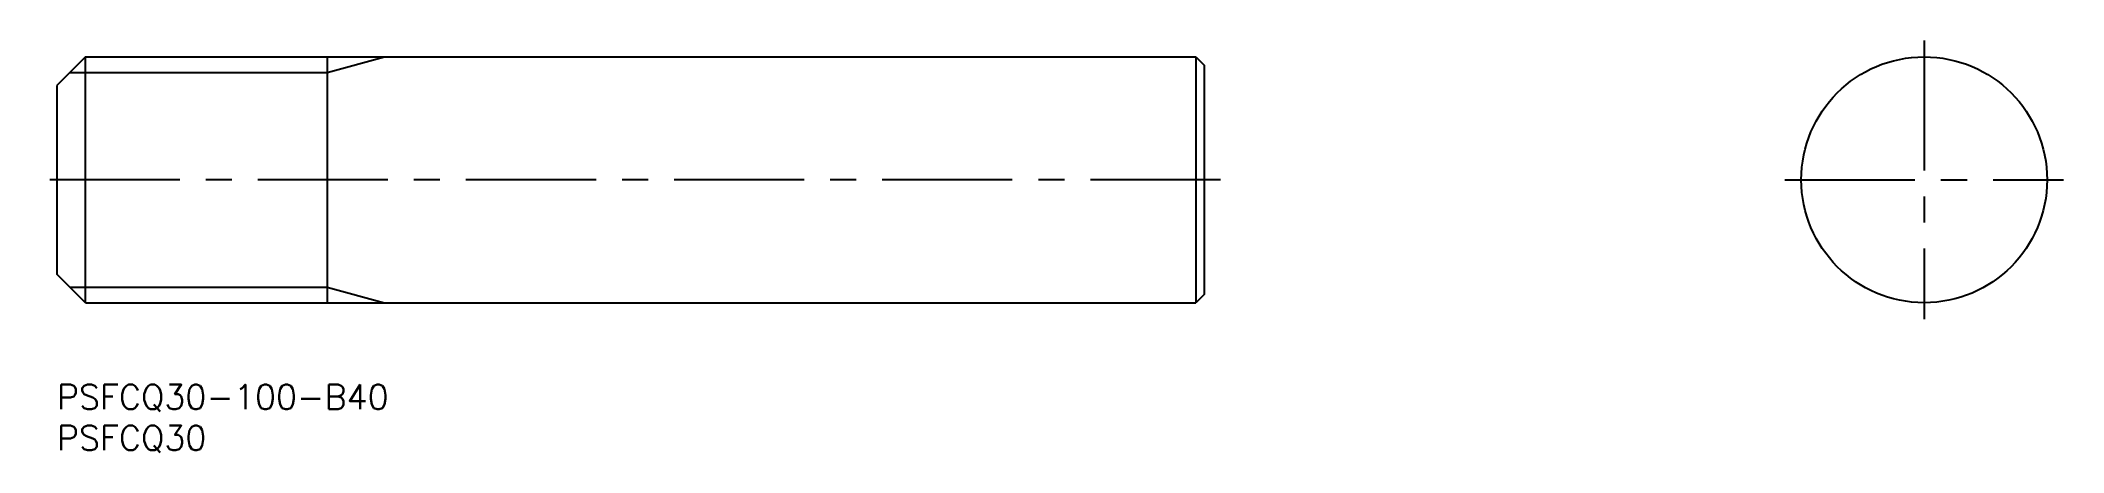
# Model space of a CAD drawing. Extents: x -2 to 245, y -8 to 42.
import ezdxf

# ---------------------------------------------------------------- set-up
doc = ezdxf.new("R2010")
doc.units = 0
doc.header["$LTSCALE"] = 0.5
doc.linetypes.add('CENTER', pattern=[50.8, 31.75, -6.35, 6.35, -6.35])
for name, color, linetype in [('MSM_CENTER', 1, 'CENTER'), ('MSM_CONTINUOUS', 7, 'CONTINUOUS'), ('MSM_NARROW', 5, 'CONTINUOUS'), ('MSM_PART_NUMBER', 7, 'CONTINUOUS')]:
    doc.layers.add(name, color=color, linetype=linetype)
doc.styles.get("Standard").update_dxf_attribs({"font": 'txt.shx', "height": 1, "bigfont": 'bigfont.shx'})

# ---------------------------------------------------------------- blocks, each defined once
blk = doc.blocks.new('*U4')
at = {"layer": 'MSM_PART_NUMBER'}
blk.add_text('PSFCQ30-100-B40', height=3, dxfattribs=at).set_placement((0, -3))
blk = doc.blocks.new('*U5')
at = {"layer": 'MSM_PART_NUMBER'}
blk.add_text('PSFCQ30', height=3, dxfattribs=at).set_placement((0, -8))

msp = doc.modelspace()

# ---------------------------------------------------------------- linework, layer by layer
at = {"layer": 'MSM_CENTER'}
for p, q in [((227.88, 42), (227.88, 8)), ((142, 25), (-2, 25)), ((210.88, 25), (244.88, 25))]:
    msp.add_line(p, q, dxfattribs=at)
at = {"layer": 'MSM_CONTINUOUS'}
for p, q in [((3.5, 40), (0, 36.5)), ((3.5, 40), (139, 40)), ((3.5, 10), (3.5, 40)), ((33, 40), (33, 10)), ((139, 40), (140, 39)), ((139, 40), (139, 10)), ((140, 39), (140, 11)), ((0, 36.5), (0, 13.5)), ((3.5, 10), (0, 13.5)), ((3.5, 10), (139, 10)), ((140, 11), (139, 10))]:
    msp.add_line(p, q, dxfattribs=at)
msp.add_circle((227.88, 25), 15, dxfattribs=at)
at = {"layer": 'MSM_NARROW'}
for p, q in [((33, 38.11), (40, 40)), ((1.61, 38.11), (33, 38.11)), ((1.61, 11.89), (33, 11.89)), ((33, 11.89), (40, 10))]:
    msp.add_line(p, q, dxfattribs=at)

# ---------------------------------------------------------------- block references
at = {"layer": 'MSM_CONTINUOUS'}
for name in ['*U4', '*U5']:
    msp.add_blockref(name, (0, 0), dxfattribs=at)

doc.saveas('drawing.dxf')
